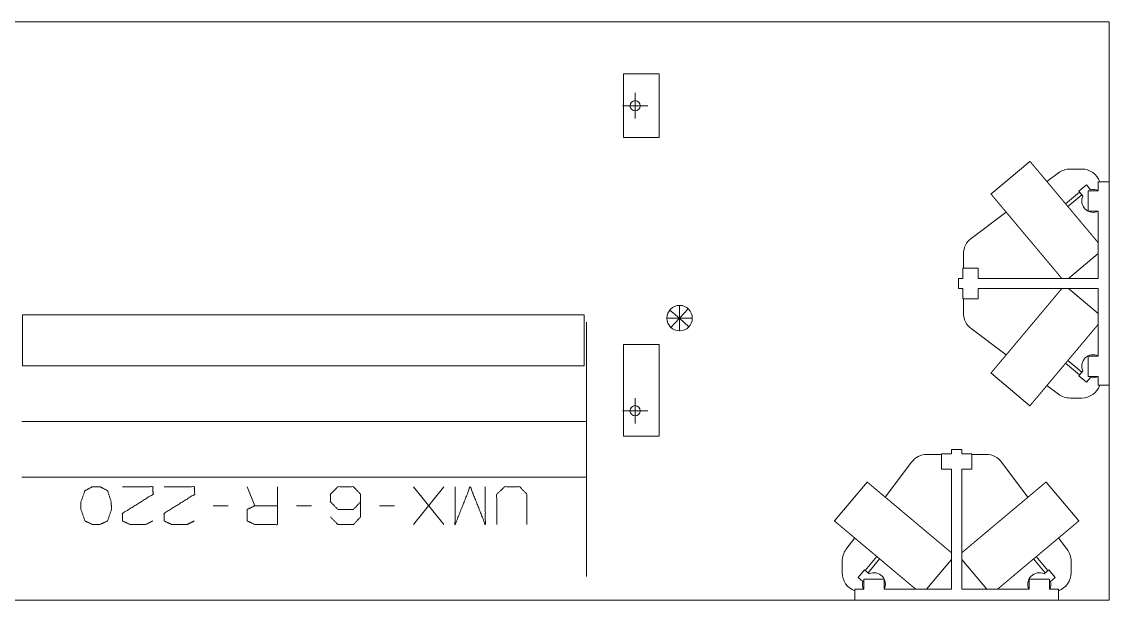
# Model space of a CAD drawing. Header units: millimetres. Extents: x 3056 to 110866, y 16649 to 58349.
# Drawn here: x 104170 to 108445, y 21473 to 23747 of the extents above; entities that cross this region are included whole.
import ezdxf

# ---------------------------------------------------------------- set-up
doc = ezdxf.new("R2010")
doc.units = ezdxf.units.MM
doc.layers.add('1', color=7, linetype='Continuous', true_color=0xffffff)

msp = doc.modelspace()

# ---------------------------------------------------------------- linework, layer by layer
at = {"layer": '1', "color": 80, "linetype": 'Continuous', "lineweight": 13}
for p, q in [((102818.5, 23747.3), (108445.5, 23747.3)), ((102818.5, 23747.3), (108445.5, 23747.3)), ((108445.5, 23747.3), (108445.5, 21473.3)), ((108445.5, 23747.3), (108445.5, 21473.3)), ((106676, 23542.3), (106536, 23542.3)), ((106536, 23542.3), (106536, 23292.3)), ((106676, 23292.3), (106676, 23542.3)), ((106581.5, 23367.3), (106581.5, 23467.3)), ((106631.5, 23417.3), (106531.5, 23417.3)), ((106536, 23292.3), (106676, 23292.3)), ((108133.9, 23198.6), (107980.6, 23070)), ((108246.5, 23153.3), (108200.7, 23118.9)), ((108291.5, 23168.3), (108337.5, 23168.3)), ((108325.5, 23080.7), (108355.6, 23105.9)), ((108371.3, 23087.2), (108355.6, 23105.9)), ((108402.5, 23118.3), (108402.5, 23083.3)), ((108445.5, 23118.3), (108402.5, 23118.3)), ((108328.4, 23077.2), (108274, 23031.6)), ((108283, 23020.8), (108337.4, 23066.5)), ((108341.2, 23061.9), (108325.5, 23080.7)), ((108402.5, 23083.3), (108362.5, 23083.3)), ((108362.5, 23003.3), (108362.5, 23083.3)), ((108402.5, 23003.3), (108362.5, 23003.3)), ((108402.5, 23003.3), (108402.5, 22738.3)), ((108040.4, 22998.8), (107902.5, 22895.3)), ((107872.5, 22778.3), (107872.5, 22835.3)), ((108285.4, 22738.3), (108402.5, 22836.5)), ((107930.5, 22778.3), (107870.5, 22778.3)), ((107870.5, 22738.3), (107870.5, 22778.3)), ((107930.5, 22738.3), (107930.5, 22778.3)), ((107870.5, 22738.3), (107852.5, 22738.3)), ((107852.5, 22698.3), (107852.5, 22738.3)), ((108402.5, 22738.3), (107930.5, 22738.3)), ((107870.5, 22698.3), (107852.5, 22698.3)), ((107867.8, 22698), (107867.8, 22698.3)), ((107867.8, 22698), (107870.5, 22698.1)), ((107870.5, 22698.3), (107870.5, 22658.3)), ((107930.5, 22658.3), (107870.5, 22658.3)), ((107872.5, 22601.3), (107872.5, 22658.3)), ((108402.5, 22698.3), (107930.5, 22698.3)), ((107930.5, 22698.3), (107930.5, 22658.3)), ((108402.5, 22600.1), (108285.4, 22698.3)), ((108402.5, 22698.3), (108402.5, 22433.3)), ((106756.5, 22582.3), (106756.5, 22632.3)), ((106756.5, 22582.3), (106790.8, 22618.7)), ((104173.5, 22395.3), (104173.5, 22595.3)), ((104173.5, 22595.3), (106381.5, 22595.3)), ((106381.5, 22595.3), (106381.5, 22395.3)), ((106756.5, 22582.3), (106706.5, 22582.3)), ((106756.5, 22582.3), (106717.6, 22613.8)), ((106756.5, 22582.3), (106722.1, 22545.9)), ((106756.5, 22582.3), (106756.5, 22532.3)), ((106756.5, 22582.3), (106806.5, 22582.3)), ((106756.5, 22582.3), (106792.8, 22548)), ((107902.5, 22541.3), (108040.4, 22437.8)), ((106676, 22478.3), (106536, 22478.3)), ((106536, 22478.3), (106536, 22118.3)), ((106676, 22118.3), (106676, 22478.3)), ((108274, 22405), (108328.4, 22359.4)), ((108337.4, 22370.1), (108283, 22415.8)), ((108362.5, 22353.3), (108362.5, 22433.3)), ((108402.5, 22433.3), (108362.5, 22433.3)), ((106381.5, 22395.3), (104173.5, 22395.3)), ((107980.6, 22366.6), (108133.9, 22238)), ((108341.2, 22374.7), (108325.5, 22355.9)), ((108200.7, 22317.7), (108246.5, 22283.3)), ((108325.5, 22355.9), (108355.6, 22330.7)), ((108371.3, 22349.4), (108355.6, 22330.7)), ((108402.5, 22353.3), (108362.5, 22353.3)), ((108402.5, 22353.3), (108402.5, 22318.3)), ((108445.5, 22318.3), (108402.5, 22318.3)), ((106581.5, 22168.3), (106581.5, 22268.3)), ((108337.5, 22268.3), (108291.5, 22268.3)), ((106631.5, 22218.3), (106531.5, 22218.3)), ((106390.5, 22176.2), (104170.5, 22176.2)), ((106536, 22118.3), (106676, 22118.3)), ((107825.5, 22048.3), (107825.5, 22066.3)), ((107825.5, 22066.3), (107865.5, 22066.3)), ((107865.5, 22048.3), (107865.5, 22066.3)), ((107668.5, 22016.3), (107565, 21878.3)), ((107728.5, 22046.3), (107785.5, 22046.3)), ((107825.5, 22048.3), (107785.5, 22048.3)), ((107785.5, 21988.3), (107785.5, 22048.3)), ((107825.2, 22050.9), (107825.3, 22048.3)), ((107825.2, 22050.9), (107825.5, 22050.9)), ((107865.5, 22048.3), (107905.5, 22048.3)), ((107905.5, 21988.3), (107905.5, 22048.3)), ((107905.5, 22046.3), (107962.5, 22046.3)), ((108125.9, 21878.3), (108022.5, 22016.3)), ((107825.5, 21988.3), (107785.5, 21988.3)), ((107825.5, 21516.3), (107825.5, 21988.3)), ((107865.5, 21516.3), (107865.5, 21988.3)), ((107865.5, 21988.3), (107905.5, 21988.3)), ((104170.5, 21957.1), (106390.5, 21957.1)), ((107493.8, 21938.1), (107365.2, 21784.9)), ((108325.7, 21784.9), (108197.2, 21938.1)), ((105056.9, 21919.6), (105086.6, 21844.6)), ((105829.4, 21919.6), (105710.6, 21771.2)), ((105710.6, 21919.6), (105829.4, 21771.2)), ((104923.1, 21844.6), (104982.5, 21844.6)), ((105250, 21844.6), (105309.4, 21844.6)), ((105576.9, 21844.6), (105636.2, 21844.6)), ((107444.8, 21718.1), (107410.5, 21672.3)), ((108280.5, 21672.3), (108246.1, 21718.1)), ((107532.2, 21644.8), (107486.6, 21590.4)), ((107497.3, 21581.4), (107542.9, 21635.8)), ((107727.2, 21516.3), (107825.5, 21633.4)), ((107865.5, 21633.4), (107963.7, 21516.3)), ((108148, 21635.8), (108193.7, 21581.4)), ((108204.4, 21590.4), (108158.7, 21644.8)), ((107395.5, 21581.3), (107395.5, 21627.3)), ((107483.1, 21593.3), (107457.9, 21563.2)), ((107501.9, 21577.5), (107483.1, 21593.3)), ((108189.1, 21577.5), (108207.8, 21593.3)), ((108207.8, 21593.3), (108233.1, 21563.2)), ((108295.5, 21627.3), (108295.5, 21581.3)), ((107476.6, 21547.4), (107457.9, 21563.2)), ((107480.5, 21516.3), (107480.5, 21556.3)), ((107480.5, 21556.3), (107560.5, 21556.3)), ((107560.5, 21516.3), (107560.5, 21556.3)), ((108130.5, 21516.3), (108130.5, 21556.3)), ((108130.5, 21556.3), (108210.5, 21556.3)), ((108210.5, 21516.3), (108210.5, 21556.3)), ((108214.3, 21547.4), (108233.1, 21563.2)), ((107445.5, 21473.3), (107445.5, 21516.3)), ((107480.5, 21516.3), (107445.5, 21516.3)), ((107825.5, 21516.3), (107560.5, 21516.3)), ((108130.5, 21516.3), (107865.5, 21516.3)), ((108245.5, 21516.3), (108210.5, 21516.3)), ((108245.5, 21473.3), (108245.5, 21516.3)), ((108445.5, 21473.3), (102818.5, 21473.3)), ((108445.5, 21473.3), (102818.5, 21473.3))]:
    msp.add_line(p, q, dxfattribs=at)
for centre, radius in [((106581.5, 23417.3), 20), ((106756.5, 22582.3), 50), ((106581.5, 22218.3), 20)]:
    msp.add_circle(centre, radius, dxfattribs=at)
for centre, radius, start, end in [((108291.5, 23093.3), 75, 90, 126.8699), ((108337.5, 23093.3), 75, 19.4723, 90), ((108382.5, 23043.3), 45.2, 63.7683, 104.2622), ((108382.5, 23043.3), 45.2, 155.7378, 296.2321), ((107947.5, 22835.3), 75, 126.8699, 180), ((107947.5, 22601.3), 75, 180, 233.1301), ((108382.5, 22393.3), 45.2, 63.7679, 204.2622), ((108337.5, 22343.3), 75, 270, 340.5277), ((108382.5, 22393.3), 45.2, 255.7378, 296.2317), ((108291.5, 22343.3), 75, 233.1301, 270), ((107728.5, 21971.3), 75, 90, 143.1301), ((107962.5, 21971.3), 75, 36.8699, 90), ((107470.5, 21627.3), 75, 143.1301, 180), ((108220.5, 21627.3), 75, 0, 36.8699), ((107470.5, 21581.3), 75, 180, 250.5277), ((107520.5, 21536.3), 45.2, 165.7378, 206.2317), ((107520.5, 21536.3), 45.2, 333.7679, 114.2622), ((108170.5, 21536.3), 45.2, 65.7378, 206.2321), ((108170.5, 21536.3), 45.2, 333.7683, 14.2622), ((108220.5, 21581.3), 75, 289.4723, 0)]:
    msp.add_arc(centre, radius, start, end, dxfattribs=at)
for points, knots in [([(108278.5, 23026.2), (108274.1, 23031.4), (108271.9, 23034), (108269.7, 23036.6), (108267.6, 23039.2), (108265.4, 23041.8), (108263.2, 23044.4), (108258.9, 23049.6), (108256.7, 23052.1), (108254.6, 23054.7), (108252.4, 23057.3), (108250.3, 23059.8), (108248.1, 23062.4), (108243.9, 23067.4), (108241.8, 23070), (108239.6, 23072.5), (108235.5, 23077.5), (108231.3, 23082.4), (108229.2, 23084.9), (108227.2, 23087.3), (108225.2, 23089.7), (108223.1, 23092.2), (108221.1, 23094.6), (108219.1, 23096.9), (108215.2, 23101.7), (108211.3, 23106.3), (108209.3, 23108.6), (108205.5, 23113.1), (108203.7, 23115.4), (108200, 23119.8), (108196.3, 23124.1), (108192.8, 23128.4), (108191, 23130.4), (108189.3, 23132.5), (108187.6, 23134.5), (108185.9, 23136.5), (108184.2, 23138.5), (108182.6, 23140.5), (108179.4, 23144.3), (108177.8, 23146.2), (108176.2, 23148.1), (108174.7, 23149.9), (108173.2, 23151.7), (108171.7, 23153.5), (108170.2, 23155.2), (108168.8, 23156.9), (108167.4, 23158.6), (108166, 23160.2), (108164.6, 23161.9), (108162, 23165), (108160.7, 23166.5), (108158.2, 23169.5), (108157, 23170.9), (108154.7, 23173.7), (108153.6, 23175), (108152.5, 23176.3), (108151.5, 23177.6), (108150.4, 23178.8), (108148.5, 23181.2), (108147.5, 23182.3), (108146.6, 23183.4), (108145.7, 23184.4), (108144.1, 23186.4), (108143.3, 23187.4), (108142.5, 23188.2), (108141.8, 23189.1), (108141.1, 23189.9), (108140.4, 23190.8), (108139.8, 23191.5), (108139.2, 23192.2), (108138.6, 23192.9), (108138.1, 23193.6), (108137.6, 23194.1), (108137.1, 23194.7), (108136.2, 23195.7), (108135.9, 23196.2), (108135.5, 23196.6), (108134.9, 23197.3), (108134.7, 23197.6), (108134.4, 23197.9), (108134.3, 23198.1), (108134.1, 23198.2), (108134, 23198.4), (108133.9, 23198.5), (108133.9, 23198.6)], [0, 0, 0.030185, 0.045299, 0.060383, 0.075448, 0.090483, 0.105522, 0.13549, 0.150463, 0.165347, 0.180253, 0.195054, 0.209884, 0.239308, 0.253931, 0.268523, 0.297495, 0.326193, 0.340421, 0.354619, 0.368628, 0.382676, 0.396555, 0.410404, 0.437764, 0.464709, 0.478004, 0.50429, 0.517329, 0.542937, 0.568075, 0.592674, 0.604687, 0.616738, 0.628467, 0.640226, 0.651672, 0.663139, 0.685419, 0.696284, 0.707119, 0.717613, 0.728138, 0.738322, 0.748527, 0.758362, 0.768218, 0.777686, 0.787192, 0.805471, 0.814213, 0.831389, 0.839785, 0.855772, 0.863424, 0.871036, 0.878233, 0.885469, 0.899092, 0.905509, 0.911896, 0.917889, 0.929449, 0.935017, 0.940182, 0.945316, 0.950016, 0.954747, 0.959005, 0.963272, 0.967127, 0.970942, 0.974354, 0.977736, 0.983614, 0.986141, 0.988637, 0.992726, 0.994298, 0.9959, 0.997051, 0.99818, 0.99888, 0.999783, 1, 1]), ([(108125.3, 22897.6), (108123.1, 22900.2), (108118.7, 22905.5), (108116.5, 22908.1), (108112.2, 22913.2), (108107.8, 22918.4), (108105.7, 22921), (108103.5, 22923.6), (108101.4, 22926.1), (108099.2, 22928.7), (108097.1, 22931.3), (108094.9, 22933.8), (108092.8, 22936.4), (108090.7, 22938.9), (108088.5, 22941.4), (108086.4, 22943.9), (108082.2, 22948.9), (108078.1, 22953.9), (108074, 22958.8), (108069.9, 22963.6), (108067.9, 22966), (108065.9, 22968.4), (108062, 22973.1), (108058.1, 22977.7), (108054.2, 22982.3), (108052.3, 22984.6), (108048.6, 22989), (108046.7, 22991.2), (108044.9, 22993.4), (108043.1, 22995.6), (108039.6, 22999.8), (108037.8, 23001.9), (108036.1, 23003.9), (108034.4, 23006), (108032.7, 23008), (108031, 23010), (108029.4, 23011.9), (108027.7, 23013.9), (108024.6, 23017.7), (108023, 23019.5), (108020, 23023.1), (108017, 23026.7), (108015.6, 23028.4), (108014.2, 23030.1), (108012.8, 23031.7), (108011.4, 23033.3), (108008.8, 23036.5), (108006.2, 23039.5), (108005, 23040.9), (108003.8, 23042.4), (108002.7, 23043.8), (108001.5, 23045.1), (107999.3, 23047.8), (107998.3, 23049), (107997.2, 23050.3), (107996.2, 23051.4), (107995.2, 23052.6), (107994.3, 23053.7), (107993.4, 23054.8), (107991.6, 23056.9), (107990.8, 23057.8), (107990, 23058.8), (107988.6, 23060.6), (107987.9, 23061.4), (107987.2, 23062.2), (107986.6, 23062.9), (107986, 23063.7), (107985.4, 23064.3), (107984.8, 23065), (107983.9, 23066.2), (107983.4, 23066.7), (107983, 23067.2), (107982.7, 23067.6), (107982, 23068.4), (107981.7, 23068.7), (107981.5, 23069), (107981.2, 23069.3), (107981.1, 23069.5), (107980.9, 23069.7), (107980.8, 23069.8), (107980.7, 23069.9), (107980.6, 23070)], [0, 0, 0.015122, 0.045289, 0.060372, 0.090502, 0.120527, 0.135507, 0.150458, 0.165363, 0.180239, 0.195069, 0.209869, 0.224585, 0.239331, 0.253923, 0.268537, 0.297507, 0.326204, 0.3546, 0.382685, 0.396543, 0.410422, 0.437781, 0.464726, 0.491236, 0.504305, 0.530138, 0.542951, 0.555489, 0.568058, 0.592648, 0.604699, 0.61671, 0.628478, 0.640207, 0.651674, 0.66311, 0.674285, 0.696254, 0.707098, 0.728146, 0.748505, 0.758361, 0.768186, 0.777693, 0.78716, 0.805438, 0.822981, 0.831355, 0.839751, 0.847748, 0.855776, 0.871001, 0.878237, 0.885434, 0.892275, 0.899087, 0.905473, 0.911899, 0.923884, 0.929452, 0.93501, 0.945278, 0.950009, 0.95471, 0.958977, 0.963265, 0.967089, 0.970943, 0.977706, 0.980676, 0.983615, 0.986102, 0.990652, 0.992696, 0.994298, 0.995891, 0.997021, 0.998171, 0.998849, 0.999548, 1, 1]), ([(108402.5, 22878.4), (108400.2, 22881.2), (108398.9, 22882.6), (108397.7, 22884.1), (108395.2, 22887.1), (108393.9, 22888.7), (108392.6, 22890.2), (108389.8, 22893.5), (108388.4, 22895.2), (108387, 22896.9), (108384, 22900.4), (108382.5, 22902.2), (108379.4, 22905.9), (108377.8, 22907.8), (108376.2, 22909.7), (108374.6, 22911.6), (108371.3, 22915.6), (108369.6, 22917.6), (108366.2, 22921.7), (108364.4, 22923.8), (108362.6, 22925.9), (108360.8, 22928), (108357.2, 22932.4), (108355.4, 22934.6), (108353.5, 22936.8), (108351.6, 22939.1), (108349.7, 22941.3), (108347.8, 22943.6), (108343.9, 22948.2), (108342, 22950.5), (108340, 22952.9), (108338, 22955.3), (108334, 22960.1), (108329.9, 22964.9), (108327.8, 22967.4), (108325.8, 22969.8), (108321.6, 22974.8), (108319.5, 22977.3), (108317.4, 22979.8), (108313.2, 22984.8), (108311.1, 22987.4), (108308.9, 22989.9), (108304.6, 22995), (108302.5, 22997.6), (108300.3, 23000.2), (108298.1, 23002.8), (108293.8, 23008), (108291.6, 23010.6), (108289.4, 23013.2), (108287.2, 23015.8), (108285.1, 23018.4), (108280.7, 23023.6), (108278.5, 23026.2)], [0, 0, 0.018626, 0.028419, 0.038176, 0.058629, 0.069254, 0.079903, 0.10207, 0.113531, 0.125027, 0.148785, 0.16106, 0.185984, 0.198632, 0.211667, 0.224666, 0.251438, 0.265139, 0.292933, 0.306954, 0.321352, 0.335703, 0.365056, 0.380012, 0.395003, 0.410222, 0.425476, 0.440959, 0.472247, 0.487982, 0.503996, 0.519973, 0.552403, 0.585216, 0.601833, 0.618425, 0.652011, 0.668933, 0.685902, 0.720056, 0.737277, 0.754474, 0.789124, 0.806541, 0.823995, 0.8415, 0.876578, 0.894116, 0.911755, 0.929359, 0.947009, 0.98234, 1, 1]), ([(108259, 22738.3), (108258.1, 22739.3), (108257.3, 22740.4), (108256.3, 22741.5), (108255.4, 22742.6), (108253.4, 22744.9), (108252.4, 22746.1), (108251.4, 22747.4), (108249.2, 22750), (108248, 22751.4), (108246.8, 22752.8), (108245.6, 22754.2), (108244.4, 22755.7), (108243.1, 22757.2), (108241.9, 22758.7), (108239.2, 22761.8), (108237.9, 22763.5), (108236.5, 22765.1), (108235.1, 22766.8), (108233.6, 22768.5), (108232.2, 22770.3), (108229.2, 22773.8), (108227.7, 22775.6), (108226.1, 22777.5), (108222.9, 22781.3), (108221.3, 22783.2), (108219.6, 22785.2), (108216.3, 22789.2), (108214.6, 22791.2), (108212.8, 22793.3), (108209.3, 22797.5), (108207.5, 22799.6), (108205.7, 22801.8), (108203.9, 22803.9), (108200.2, 22808.4), (108198.3, 22810.6), (108196.4, 22812.9), (108194.5, 22815.2), (108192.6, 22817.4), (108190.6, 22819.8), (108188.7, 22822.1), (108184.7, 22826.8), (108180.7, 22831.6), (108176.6, 22836.4), (108172.5, 22841.3), (108170.4, 22843.8), (108166.3, 22848.8), (108164.2, 22851.3), (108159.9, 22856.3), (108157.8, 22858.9), (108155.7, 22861.4), (108153.5, 22864), (108151.4, 22866.5), (108147.1, 22871.7), (108142.7, 22876.8), (108140.6, 22879.4), (108138.4, 22882), (108134, 22887.2), (108131.8, 22889.8), (108129.6, 22892.4), (108127.5, 22895), (108125.3, 22897.6)], [0, 0, 0.006472, 0.012921, 0.019852, 0.026761, 0.041476, 0.049293, 0.057078, 0.073536, 0.08221, 0.090851, 0.099909, 0.10899, 0.118477, 0.127923, 0.147694, 0.157967, 0.168217, 0.178877, 0.189505, 0.200553, 0.222952, 0.234303, 0.246055, 0.269839, 0.281916, 0.294296, 0.319428, 0.332124, 0.345159, 0.37147, 0.384811, 0.398384, 0.411979, 0.439697, 0.453842, 0.467946, 0.482326, 0.496673, 0.511288, 0.52587, 0.555483, 0.585537, 0.615935, 0.646679, 0.662242, 0.693454, 0.709128, 0.74078, 0.75674, 0.772667, 0.788728, 0.804746, 0.837021, 0.869449, 0.885702, 0.901987, 0.934607, 0.950932, 0.967289, 0.983666, 1, 1]), ([(107980.6, 22366.6), (107980.7, 22366.6), (107980.7, 22366.7), (107980.8, 22366.8), (107980.9, 22366.9), (107981.1, 22367.1), (107981.2, 22367.3), (107981.7, 22367.8), (107982, 22368.2), (107982.7, 22369), (107983, 22369.4), (107983.4, 22369.9), (107984.4, 22371), (107984.9, 22371.6), (107985.4, 22372.3), (107986, 22372.9), (107986.6, 22373.7), (107987.2, 22374.4), (107987.9, 22375.2), (107988.6, 22376), (107990.1, 22377.8), (107990.9, 22378.8), (107991.7, 22379.7), (107992.5, 22380.8), (107993.4, 22381.8), (107994.3, 22382.9), (107995.3, 22384), (107996.2, 22385.2), (107997.2, 22386.4), (107999.3, 22388.8), (108001.5, 22391.5), (108002.7, 22392.9), (108003.8, 22394.2), (108005.1, 22395.7), (108007.5, 22398.6), (108010.1, 22401.7), (108012.8, 22404.9), (108014.2, 22406.6), (108017.1, 22410), (108020, 22413.5), (108023, 22417.1), (108024.6, 22419), (108026.2, 22420.9), (108027.8, 22422.8), (108031.1, 22426.7), (108032.7, 22428.7), (108036.1, 22432.7), (108037.9, 22434.8), (108039.6, 22436.9), (108043.2, 22441.1), (108046.8, 22445.4), (108050.5, 22449.9), (108052.4, 22452.1), (108054.3, 22454.4), (108056.2, 22456.7), (108058.1, 22458.9), (108062, 22463.6), (108066, 22468.3), (108070, 22473.1), (108074.1, 22477.9), (108078.2, 22482.8), (108080.3, 22485.3), (108082.3, 22487.8), (108086.5, 22492.8), (108090.8, 22497.8), (108095, 22502.9), (108097.2, 22505.5), (108099.3, 22508), (108103.6, 22513.2), (108105.8, 22515.7), (108108, 22518.3), (108110.1, 22520.9), (108112.3, 22523.5), (108114.5, 22526.1), (108116.7, 22528.7), (108118.8, 22531.3), (108121, 22533.9), (108123.2, 22536.5), (108125.4, 22539.1), (108127.6, 22541.7), (108132, 22546.9), (108134.1, 22549.5), (108136.3, 22552.1), (108138.5, 22554.7), (108140.7, 22557.3), (108142.8, 22559.9), (108145, 22562.5), (108147.2, 22565), (108151.5, 22570.2), (108153.6, 22572.7), (108155.8, 22575.3), (108160, 22580.4), (108162.1, 22582.9), (108164.3, 22585.4), (108168.4, 22590.4), (108170.5, 22592.9), (108172.6, 22595.3), (108174.7, 22597.8), (108178.7, 22602.7), (108180.8, 22605.1), (108182.8, 22607.5), (108184.8, 22609.9), (108186.8, 22612.2), (108188.7, 22614.6), (108190.7, 22616.9), (108192.6, 22619.2), (108196.5, 22623.8), (108198.4, 22626), (108200.2, 22628.3), (108204, 22632.7), (108205.8, 22634.9), (108207.6, 22637), (108211.1, 22641.3), (108214.6, 22645.4), (108216.3, 22647.4), (108218, 22649.5), (108219.7, 22651.4), (108222.9, 22655.3), (108224.5, 22657.3), (108227.7, 22661), (108229.2, 22662.8), (108230.7, 22664.6), (108233.7, 22668.1), (108235.1, 22669.8), (108237.9, 22673.1), (108240.6, 22676.3), (108241.9, 22677.9), (108244.4, 22680.9), (108245.6, 22682.4), (108246.8, 22683.8), (108249.2, 22686.6), (108251.4, 22689.2), (108252.4, 22690.4), (108253.4, 22691.7), (108255.4, 22694), (108257.2, 22696.2), (108258.1, 22697.3), (108259, 22698.3)], [0, 0, 0.000117, 0.000251, 0.000604, 0.000951, 0.001553, 0.002135, 0.0038, 0.004863, 0.007227, 0.00852, 0.010067, 0.013351, 0.015124, 0.017116, 0.019119, 0.021332, 0.023564, 0.026007, 0.02847, 0.033805, 0.036703, 0.039612, 0.042726, 0.045844, 0.049168, 0.052502, 0.056046, 0.059586, 0.067106, 0.075026, 0.079198, 0.083354, 0.087721, 0.096651, 0.105967, 0.115656, 0.12058, 0.130832, 0.141416, 0.152362, 0.157997, 0.163647, 0.169438, 0.181208, 0.187155, 0.199385, 0.205636, 0.211898, 0.224685, 0.237752, 0.251068, 0.257847, 0.264638, 0.271531, 0.278439, 0.292449, 0.306671, 0.321104, 0.335707, 0.350472, 0.357928, 0.365404, 0.380468, 0.395664, 0.410962, 0.418673, 0.426368, 0.441869, 0.449637, 0.457422, 0.46523, 0.473049, 0.480877, 0.488694, 0.496547, 0.50439, 0.512248, 0.520095, 0.527953, 0.543637, 0.551491, 0.559324, 0.567136, 0.574955, 0.582758, 0.590543, 0.598312, 0.613812, 0.621502, 0.629208, 0.644507, 0.652105, 0.659683, 0.674742, 0.682197, 0.689669, 0.697051, 0.711728, 0.719023, 0.726219, 0.733435, 0.740528, 0.747637, 0.754653, 0.761654, 0.775429, 0.7822, 0.788991, 0.802297, 0.808812, 0.815343, 0.828121, 0.840604, 0.846714, 0.852809, 0.858767, 0.870496, 0.876298, 0.887553, 0.893002, 0.89847, 0.909045, 0.914161, 0.924186, 0.933861, 0.938594, 0.947701, 0.952048, 0.95641, 0.964708, 0.972614, 0.976349, 0.9801, 0.987169, 0.993797, 0.996907, 1, 1]), ([(106390.5, 22066.6), (106390.5, 22076.8), (106390.5, 22087), (106390.5, 22097.2), (106390.5, 22107.4), (106390.5, 22117.6), (106390.5, 22127.7), (106390.5, 22137.8), (106390.5, 22147.9), (106390.5, 22157.9), (106390.5, 22167.9), (106390.5, 22177.9), (106390.5, 22187.8), (106390.5, 22197.7), (106390.5, 22202.6), (106390.5, 22212.4), (106390.5, 22222.1), (106390.5, 22231.8), (106390.5, 22241.4), (106390.5, 22250.9), (106390.5, 22260.3), (106390.5, 22269.7), (106390.5, 22279), (106390.5, 22288.2), (106390.5, 22292.7), (106390.5, 22301.8), (106390.5, 22310.7), (106390.5, 22319.6), (106390.5, 22328.3), (106390.5, 22337), (106390.5, 22345.5), (106390.5, 22353.9), (106390.5, 22362.2), (106390.5, 22370.4), (106390.5, 22378.4), (106390.5, 22386.3), (106390.5, 22394.1), (106390.5, 22401.7), (106390.5, 22409.2), (106390.5, 22416.6), (106390.5, 22423.8), (106390.5, 22427.3), (106390.5, 22434.3), (106390.5, 22437.8), (106390.5, 22444.5), (106390.5, 22451.1), (106390.5, 22457.6), (106390.5, 22463.8), (106390.5, 22470), (106390.5, 22472.9), (106390.5, 22478.8), (106390.5, 22484.5), (106390.5, 22490), (106390.5, 22495.3), (106390.5, 22500.5), (106390.5, 22505.5), (106390.5, 22510.3), (106390.5, 22514.9), (106390.5, 22517.1), (106390.5, 22521.5), (106390.5, 22525.6), (106390.5, 22529.6), (106390.5, 22533.3), (106390.5, 22536.9), (106390.5, 22540.2), (106390.5, 22543.4), (106390.5, 22546.4), (106390.5, 22549.2), (106390.5, 22551.7), (106390.5, 22554.1), (106390.5, 22556.3), (106390.5, 22558.2), (106390.5, 22560), (106390.5, 22561.6), (106390.5, 22562.9), (106390.5, 22564), (106390.5, 22565), (106390.5, 22565.7), (106390.5, 22566.2), (106390.5, 22566.5), (106390.5, 22566.6)], [0, 0, 0.020399, 0.040788, 0.061161, 0.08151, 0.101825, 0.122094, 0.142316, 0.162477, 0.18257, 0.202588, 0.222522, 0.242363, 0.262101, 0.271917, 0.29149, 0.310943, 0.330262, 0.349445, 0.368484, 0.38737, 0.406092, 0.42465, 0.443027, 0.452171, 0.470269, 0.488176, 0.505876, 0.523365, 0.540637, 0.557687, 0.574504, 0.591083, 0.607413, 0.623489, 0.639305, 0.654857, 0.67014, 0.685142, 0.699858, 0.714283, 0.721347, 0.735322, 0.742233, 0.755748, 0.768951, 0.781831, 0.794388, 0.806611, 0.812554, 0.824275, 0.835652, 0.84668, 0.857353, 0.867672, 0.877631, 0.887224, 0.896448, 0.900967, 0.909629, 0.917916, 0.925816, 0.933336, 0.940464, 0.9472, 0.953545, 0.959492, 0.965038, 0.970182, 0.974923, 0.979262, 0.983188, 0.986707, 0.989819, 0.992518, 0.994798, 0.996672, 0.998127, 0.999164, 0.999788, 1, 1]), ([(108133.9, 22238), (108133.9, 22238.1), (108133.9, 22238.1), (108134, 22238.2), (108134.1, 22238.3), (108134.3, 22238.5), (108134.4, 22238.7), (108134.7, 22239), (108134.9, 22239.3), (108135.2, 22239.6), (108135.5, 22240), (108136.2, 22240.9), (108136.7, 22241.4), (108137.1, 22241.9), (108137.6, 22242.5), (108138.1, 22243.1), (108138.6, 22243.7), (108139.2, 22244.4), (108139.8, 22245.1), (108140.4, 22245.9), (108141.1, 22246.7), (108141.8, 22247.5), (108142.5, 22248.4), (108143.3, 22249.3), (108144.1, 22250.2), (108144.9, 22251.2), (108146.6, 22253.2), (108147.6, 22254.4), (108148.5, 22255.5), (108150.5, 22257.8), (108152.5, 22260.3), (108153.6, 22261.6), (108154.8, 22262.9), (108155.9, 22264.3), (108157.1, 22265.7), (108159.5, 22268.6), (108162.1, 22271.6), (108164.7, 22274.8), (108166.1, 22276.4), (108168.9, 22279.8), (108170.3, 22281.5), (108171.8, 22283.2), (108173.3, 22285), (108176.3, 22288.6), (108177.9, 22290.5), (108179.5, 22292.4), (108181.1, 22294.3), (108184.3, 22298.2), (108186, 22300.2), (108187.7, 22302.2), (108189.4, 22304.2), (108192.9, 22308.4), (108196.4, 22312.6), (108200.1, 22317), (108202, 22319.2), (108205.7, 22323.6), (108209.5, 22328.2), (108211.4, 22330.5), (108213.4, 22332.8), (108217.3, 22337.5), (108219.3, 22339.9), (108221.3, 22342.2), (108223.3, 22344.6), (108225.3, 22347.1), (108227.4, 22349.5), (108231.5, 22354.4), (108233.6, 22356.9), (108237.7, 22361.8), (108239.8, 22364.3), (108244.1, 22369.4), (108248.3, 22374.5), (108252.6, 22379.6), (108254.8, 22382.2), (108256.9, 22384.7), (108261.3, 22389.9), (108263.5, 22392.5), (108265.6, 22395.1), (108270, 22400.3), (108272.2, 22402.9), (108274.4, 22405.5), (108276.6, 22408.1), (108278.7, 22410.7), (108280.9, 22413.3), (108283.1, 22415.9), (108285.3, 22418.5), (108287.5, 22421.1), (108291.8, 22426.3), (108294, 22428.9), (108296.2, 22431.5), (108298.4, 22434.1), (108300.5, 22436.7), (108304.8, 22441.8), (108307, 22444.3), (108309.1, 22446.9), (108313.4, 22452), (108317.6, 22457), (108321.8, 22462), (108325.9, 22467), (108328, 22469.4), (108330.1, 22471.9), (108332.1, 22474.3), (108334.1, 22476.7), (108336.1, 22479.1), (108338.1, 22481.5), (108342.1, 22486.2), (108344, 22488.5), (108346, 22490.8), (108349.8, 22495.4), (108353.6, 22499.9), (108357.3, 22504.3), (108359.1, 22506.5), (108360.9, 22508.6), (108364.5, 22512.9), (108366.2, 22515), (108368, 22517), (108369.7, 22519), (108371.4, 22521.1), (108374.7, 22525), (108376.3, 22526.9), (108377.9, 22528.9), (108381, 22532.6), (108382.5, 22534.4), (108384.1, 22536.2), (108385.5, 22538), (108387, 22539.7), (108388.4, 22541.4), (108391.2, 22544.7), (108392.6, 22546.4), (108393.9, 22547.9), (108395.2, 22549.5), (108396.5, 22551), (108397.7, 22552.5), (108400.2, 22555.4), (108402.5, 22558.2)], [0, 0, 0.000122, 0.000238, 0.000603, 0.000984, 0.001588, 0.002207, 0.003075, 0.003937, 0.005038, 0.006144, 0.008832, 0.010414, 0.012018, 0.013839, 0.015681, 0.01774, 0.01982, 0.022117, 0.024431, 0.026962, 0.029514, 0.032283, 0.035064, 0.038067, 0.041065, 0.047527, 0.050992, 0.054452, 0.061797, 0.069589, 0.073697, 0.077817, 0.082128, 0.086451, 0.095511, 0.104972, 0.114823, 0.119946, 0.130381, 0.135693, 0.141181, 0.146686, 0.158034, 0.163877, 0.169732, 0.175737, 0.187943, 0.194122, 0.200446, 0.206788, 0.219775, 0.233029, 0.246579, 0.253499, 0.267428, 0.281632, 0.288774, 0.296054, 0.310688, 0.31808, 0.325542, 0.333024, 0.340593, 0.348177, 0.363481, 0.371233, 0.38677, 0.394593, 0.41035, 0.426206, 0.442191, 0.450227, 0.458241, 0.474388, 0.482474, 0.49058, 0.506818, 0.514961, 0.523087, 0.531234, 0.53936, 0.547507, 0.555639, 0.563781, 0.571907, 0.58814, 0.596242, 0.604328, 0.612399, 0.620454, 0.636515, 0.644488, 0.652474, 0.668325, 0.684072, 0.699681, 0.715132, 0.722782, 0.730443, 0.738006, 0.745549, 0.753026, 0.760483, 0.775215, 0.782468, 0.789739, 0.804013, 0.818049, 0.831837, 0.838604, 0.845351, 0.858591, 0.865075, 0.871537, 0.877852, 0.884184, 0.89649, 0.902502, 0.908498, 0.920155, 0.925801, 0.931462, 0.93692, 0.942393, 0.947695, 0.958074, 0.963182, 0.968082, 0.972993, 0.977695, 0.982408, 0.991407, 1, 1]), ([(106390.5, 21566.6), (106390.5, 21566.8), (106390.5, 21566.9), (106390.5, 21567.3), (106390.5, 21567.9), (106390.5, 21568.3), (106390.5, 21569.2), (106390.5, 21570.4), (106390.5, 21571.7), (106390.5, 21572.5), (106390.5, 21574.2), (106390.5, 21576), (106390.5, 21578.1), (106390.5, 21580.4), (106390.5, 21582.8), (106390.5, 21585.5), (106390.5, 21588.4), (106390.5, 21591.5), (106390.5, 21593), (106390.5, 21596.4), (106390.5, 21600), (106390.5, 21603.7), (106390.5, 21607.7), (106390.5, 21609.8), (106390.5, 21614), (106390.5, 21618.4), (106390.5, 21623), (106390.5, 21627.8), (106390.5, 21632.8), (106390.5, 21638), (106390.5, 21643.3), (106390.5, 21648.8), (106390.5, 21654.5), (106390.5, 21660.4), (106390.5, 21666.4), (106390.5, 21672.6), (106390.5, 21679), (106390.5, 21685.5), (106390.5, 21692.2), (106390.5, 21699), (106390.5, 21706), (106390.5, 21713.1), (106390.5, 21720.4), (106390.5, 21727.8), (106390.5, 21735.4), (106390.5, 21739.2), (106390.5, 21747), (106390.5, 21754.9), (106390.5, 21762.9), (106390.5, 21771.1), (106390.5, 21779.4), (106390.5, 21787.8), (106390.5, 21796.3), (106390.5, 21805), (106390.5, 21813.7), (106390.5, 21822.6), (106390.5, 21831.5), (106390.5, 21840.6), (106390.5, 21849.7), (106390.5, 21858.9), (106390.5, 21868.3), (106390.5, 21877.7), (106390.5, 21882.4), (106390.5, 21891.9), (106390.5, 21901.5), (106390.5, 21911.2), (106390.5, 21920.9), (106390.5, 21930.7), (106390.5, 21940.5), (106390.5, 21950.4), (106390.5, 21960.4), (106390.5, 21970.4), (106390.5, 21980.4), (106390.5, 21990.5), (106390.5, 22000.5), (106390.5, 22010.7), (106390.5, 22020.8), (106390.5, 22031), (106390.5, 22041.2), (106390.5, 22051.4), (106390.5, 22061.5), (106390.5, 22066.6)], [0, 0, 0.000206, 0.000519, 0.001352, 0.002598, 0.003326, 0.005196, 0.00748, 0.010179, 0.011732, 0.015047, 0.01877, 0.022902, 0.027443, 0.032385, 0.037732, 0.043479, 0.049625, 0.052795, 0.059534, 0.066662, 0.074179, 0.082082, 0.086225, 0.0947, 0.10355, 0.112774, 0.122365, 0.132324, 0.142642, 0.153318, 0.164349, 0.175723, 0.187442, 0.199499, 0.211889, 0.224608, 0.237649, 0.251008, 0.264676, 0.278654, 0.292929, 0.307499, 0.322358, 0.337498, 0.345139, 0.360691, 0.376511, 0.392587, 0.40892, 0.425496, 0.44231, 0.45936, 0.476632, 0.494124, 0.511824, 0.529729, 0.547829, 0.566117, 0.584585, 0.603227, 0.622034, 0.631517, 0.650554, 0.669738, 0.689061, 0.708511, 0.728085, 0.74777, 0.767558, 0.787447, 0.807423, 0.827478, 0.847605, 0.867795, 0.888041, 0.908335, 0.928666, 0.949025, 0.969409, 0.989803, 1, 1]), ([(107493.8, 21938.1), (107493.8, 21938.1), (107493.8, 21938.1), (107494, 21938), (107494.1, 21937.9), (107494.3, 21937.7), (107494.5, 21937.5), (107495, 21937.1), (107495.4, 21936.8), (107495.7, 21936.5), (107496.6, 21935.8), (107497.1, 21935.3), (107497.6, 21934.9), (107498.2, 21934.4), (107498.8, 21933.9), (107499.4, 21933.4), (107500.1, 21932.8), (107500.8, 21932.2), (107501.6, 21931.6), (107503.2, 21930.2), (107504.1, 21929.5), (107505.9, 21927.9), (107506.9, 21927.1), (107507.9, 21926.2), (107509, 21925.4), (107510.1, 21924.4), (107511.2, 21923.5), (107513.5, 21921.5), (107516, 21919.4), (107518.6, 21917.2), (107520, 21916.1), (107521.4, 21914.9), (107522.9, 21913.7), (107525.8, 21911.2), (107527.3, 21910), (107530.5, 21907.3), (107532.1, 21905.9), (107533.8, 21904.6), (107535.5, 21903.1), (107537.2, 21901.7), (107540.7, 21898.8), (107542.5, 21897.2), (107544.3, 21895.7), (107546.2, 21894.1), (107548, 21892.6), (107551.9, 21889.4), (107555.8, 21886), (107557.9, 21884.3), (107559.9, 21882.6), (107564.1, 21879.1), (107566.2, 21877.4), (107568.3, 21875.6), (107570.5, 21873.8), (107572.6, 21872), (107577, 21868.2), (107579.3, 21866.4), (107581.5, 21864.5), (107586.1, 21860.6), (107590.8, 21856.7), (107595.5, 21852.8), (107600.3, 21848.8), (107602.7, 21846.7), (107605.1, 21844.7), (107607.6, 21842.6), (107610, 21840.6), (107615, 21836.4), (107620, 21832.2), (107625, 21828), (107630.1, 21823.7), (107632.6, 21821.6), (107635.2, 21819.5), (107637.8, 21817.3), (107640.3, 21815.1), (107645.5, 21810.8), (107650.7, 21806.5), (107655.9, 21802.1), (107661.1, 21797.7), (107663.7, 21795.6), (107668.9, 21791.2), (107671.5, 21789), (107674.1, 21786.8), (107676.7, 21784.6), (107679.3, 21782.5), (107681.9, 21780.3), (107684.5, 21778.1), (107687.1, 21775.9), (107692.2, 21771.6), (107694.8, 21769.4), (107697.4, 21767.3), (107699.9, 21765.1), (107702.5, 21763), (107705, 21760.9), (107710.1, 21756.6), (107712.6, 21754.5), (107717.6, 21750.3), (107720, 21748.2), (107722.5, 21746.2), (107725, 21744.1), (107727.4, 21742.1), (107729.8, 21740), (107732.3, 21738), (107737, 21734), (107739.4, 21732), (107744.1, 21728.1), (107746.4, 21726.1), (107751, 21722.3), (107753.2, 21720.4), (107757.7, 21716.7), (107759.9, 21714.8), (107762, 21713), (107764.2, 21711.2), (107768.4, 21707.6), (107772.6, 21704.2), (107776.6, 21700.8), (107778.6, 21699.1), (107780.6, 21697.4), (107782.5, 21695.8), (107784.4, 21694.2), (107786.3, 21692.7), (107788.2, 21691.1), (107791.8, 21688.1), (107795.3, 21685.1), (107798.7, 21682.3), (107800.3, 21680.9), (107802, 21679.5), (107803.5, 21678.2), (107805.1, 21676.9), (107806.6, 21675.6), (107808.1, 21674.4), (107809.6, 21673.1), (107811, 21671.9), (107813.8, 21669.6), (107816.4, 21667.4), (107817.6, 21666.4), (107818.9, 21665.3), (107820, 21664.4), (107821.2, 21663.4), (107823.4, 21661.5), (107824.4, 21660.7), (107825.5, 21659.8)], [0, 0, 0.000106, 0.00023, 0.000583, 0.000955, 0.001538, 0.002139, 0.003796, 0.004854, 0.005914, 0.008521, 0.010054, 0.011585, 0.013344, 0.015123, 0.017107, 0.019111, 0.021322, 0.023552, 0.02846, 0.031119, 0.036698, 0.039599, 0.042721, 0.045825, 0.049168, 0.052491, 0.059578, 0.0671, 0.075019, 0.079192, 0.083346, 0.087716, 0.096644, 0.101207, 0.110712, 0.115636, 0.120579, 0.125708, 0.130819, 0.141414, 0.146895, 0.152357, 0.158, 0.163625, 0.175234, 0.187159, 0.193261, 0.199379, 0.21189, 0.218276, 0.224682, 0.2312, 0.237739, 0.251068, 0.257839, 0.26463, 0.278421, 0.292451, 0.306679, 0.3211, 0.328385, 0.335691, 0.343085, 0.350462, 0.365391, 0.380453, 0.395644, 0.410955, 0.418648, 0.426363, 0.434114, 0.441844, 0.45741, 0.473038, 0.488683, 0.504377, 0.512227, 0.527928, 0.535797, 0.543624, 0.551472, 0.559313, 0.567134, 0.574948, 0.582741, 0.598308, 0.606056, 0.613787, 0.621499, 0.629193, 0.636846, 0.652094, 0.659688, 0.674747, 0.682191, 0.689653, 0.697028, 0.704421, 0.711705, 0.719007, 0.733424, 0.740517, 0.754642, 0.761635, 0.77542, 0.782207, 0.795618, 0.802281, 0.808797, 0.815329, 0.828097, 0.8406, 0.852795, 0.858753, 0.864694, 0.870494, 0.876277, 0.881916, 0.887536, 0.898453, 0.909038, 0.919252, 0.924189, 0.929108, 0.933856, 0.938585, 0.943142, 0.94768, 0.952044, 0.956389, 0.96469, 0.972597, 0.976333, 0.98009, 0.983628, 0.987148, 0.993786, 0.996901, 1, 1]), ([(107865.5, 21659.8), (107866.5, 21660.7), (107868.6, 21662.4), (107870.9, 21664.4), (107872.1, 21665.3), (107873.3, 21666.4), (107874.6, 21667.4), (107877.2, 21669.6), (107879.9, 21671.9), (107881.4, 21673.1), (107882.8, 21674.4), (107884.3, 21675.6), (107887.4, 21678.2), (107889, 21679.5), (107890.6, 21680.9), (107892.3, 21682.3), (107895.6, 21685.1), (107899.2, 21688.1), (107902.8, 21691.1), (107904.6, 21692.7), (107906.5, 21694.2), (107908.4, 21695.8), (107910.4, 21697.4), (107912.3, 21699.1), (107914.3, 21700.8), (107918.3, 21704.2), (107922.5, 21707.6), (107926.7, 21711.2), (107928.9, 21713), (107931.1, 21714.8), (107933.3, 21716.7), (107935.5, 21718.5), (107937.7, 21720.4), (107942.3, 21724.2), (107944.5, 21726.1), (107946.9, 21728.1), (107949.2, 21730), (107953.9, 21734), (107956.3, 21736), (107958.7, 21738), (107963.5, 21742.1), (107968.4, 21746.2), (107973.4, 21750.3), (107978.4, 21754.5), (107983.4, 21758.7), (107985.9, 21760.9), (107988.5, 21763), (107991, 21765.1), (107993.6, 21767.3), (107996.1, 21769.4), (107998.7, 21771.6), (108003.9, 21775.9), (108006.5, 21778.1), (108009.1, 21780.3), (108011.7, 21782.5), (108014.3, 21784.6), (108019.5, 21789), (108024.7, 21793.4), (108029.9, 21797.7), (108035.1, 21802.1), (108037.7, 21804.3), (108040.3, 21806.5), (108042.9, 21808.6), (108045.5, 21810.8), (108050.6, 21815.1), (108053.2, 21817.3), (108055.8, 21819.5), (108058.3, 21821.6), (108060.9, 21823.7), (108065.9, 21828), (108071, 21832.2), (108076, 21836.4), (108080.9, 21840.6), (108083.4, 21842.6), (108085.8, 21844.7), (108090.7, 21848.8), (108095.5, 21852.8), (108100.2, 21856.7), (108102.5, 21858.7), (108104.8, 21860.6), (108109.4, 21864.5), (108113.9, 21868.2), (108116.1, 21870.1), (108120.5, 21873.8), (108122.7, 21875.6), (108126.9, 21879.1), (108129, 21880.9), (108131.1, 21882.6), (108133.1, 21884.3), (108135.1, 21886), (108137.1, 21887.7), (108139.1, 21889.4), (108142.9, 21892.6), (108144.8, 21894.1), (108148.5, 21897.2), (108150.3, 21898.8), (108153.8, 21901.7), (108155.5, 21903.1), (108157.2, 21904.6), (108160.5, 21907.3), (108162, 21908.6), (108163.6, 21910), (108165.1, 21911.2), (108168.1, 21913.7), (108169.5, 21914.9), (108170.9, 21916.1), (108172.3, 21917.2), (108174.9, 21919.4), (108177.4, 21921.5), (108179.8, 21923.5), (108180.9, 21924.4), (108182, 21925.4), (108183, 21926.2), (108184, 21927.1), (108186, 21928.7), (108187.7, 21930.2), (108188.6, 21930.9), (108189.4, 21931.6), (108190.8, 21932.8), (108191.5, 21933.4), (108192.2, 21933.9), (108192.8, 21934.4), (108193.3, 21934.9), (108193.8, 21935.3), (108194.4, 21935.8), (108195.2, 21936.5), (108195.6, 21936.8), (108195.9, 21937.1), (108196.5, 21937.5), (108196.7, 21937.7), (108196.9, 21937.9), (108197.1, 21938.1), (108197.1, 21938.1), (108197.2, 21938.1)], [0, 0, 0.003117, 0.009534, 0.016391, 0.01991, 0.023667, 0.027403, 0.03531, 0.043611, 0.047956, 0.05232, 0.056858, 0.066163, 0.070892, 0.07583, 0.080748, 0.090962, 0.101547, 0.112464, 0.118084, 0.123723, 0.129506, 0.135306, 0.141247, 0.147205, 0.1594, 0.171903, 0.184671, 0.191203, 0.197719, 0.204382, 0.211024, 0.217812, 0.231474, 0.238365, 0.245377, 0.252372, 0.266595, 0.273784, 0.280993, 0.295597, 0.310347, 0.325272, 0.340331, 0.355517, 0.363154, 0.370807, 0.378501, 0.386214, 0.393944, 0.401692, 0.417259, 0.425052, 0.432866, 0.440706, 0.448528, 0.464222, 0.479922, 0.495623, 0.511317, 0.519139, 0.526981, 0.534776, 0.54259, 0.558156, 0.565905, 0.573637, 0.581352, 0.589045, 0.604356, 0.619547, 0.634609, 0.649538, 0.656934, 0.664309, 0.678919, 0.69334, 0.707568, 0.714565, 0.721579, 0.73537, 0.748951, 0.755597, 0.7688, 0.775337, 0.788111, 0.794385, 0.80064, 0.806739, 0.81286, 0.818805, 0.824767, 0.836376, 0.842, 0.853124, 0.858586, 0.869181, 0.874311, 0.879422, 0.889307, 0.89406, 0.898793, 0.903356, 0.912284, 0.916654, 0.920809, 0.924982, 0.932901, 0.940422, 0.947509, 0.950851, 0.954175, 0.957298, 0.960401, 0.966202, 0.971559, 0.973994, 0.976449, 0.980908, 0.982894, 0.984896, 0.986656, 0.988415, 0.989946, 0.991479, 0.994086, 0.995146, 0.996223, 0.99788, 0.998462, 0.999064, 0.99977, 0.999894, 1, 1]), ([(104448.4, 21919.6), (104418.8, 21904), (104403.1, 21860.2), (104403.1, 21830.5), (104418.8, 21785.2), (104448.4, 21771.2), (104478.1, 21771.2), (104507.8, 21785.2), (104523.4, 21830.5), (104521.9, 21860.2), (104507.8, 21904), (104478.1, 21919.6), (104448.4, 21919.6)], [0, 0, 0.07627, 0.18189, 0.249384, 0.358358, 0.433039, 0.50053, 0.57521, 0.684177, 0.751763, 0.856239, 0.932509, 1, 1]), ([(104685.3, 21785.2), (104657.2, 21771.2), (104596.3, 21771.2), (104566.6, 21785.2), (104566.6, 21814.9), (104686.9, 21889.9), (104685.3, 21919.6), (104566.6, 21919.6)], [0, 0, 0.070644, 0.20753, 0.281316, 0.348003, 0.666465, 0.733243, 1, 1]), ([(104848.8, 21785.2), (104820.6, 21771.2), (104759.7, 21771.2), (104730, 21785.2), (104730, 21814.9), (104850.3, 21889.9), (104848.8, 21919.6), (104730, 21919.6)], [0, 0, 0.070644, 0.20753, 0.281316, 0.348003, 0.666465, 0.733243, 1, 1]), ([(105175.6, 21919.6), (105175.6, 21771.2), (105086.6, 21771.2), (105056.9, 21785.2), (105056.9, 21830.5), (105086.6, 21844.6), (105175.6, 21844.6)], [0, 0, 0.339236, 0.542769, 0.61784, 0.721396, 0.796467, 1, 1]), ([(105502.5, 21860.2), (105474.4, 21830.5), (105413.4, 21830.5), (105383.8, 21860.2), (105383.8, 21889.9), (105413.4, 21919.6), (105474.4, 21919.6), (105502.5, 21889.9), (105502.5, 21800.8), (105474.4, 21771.2), (105413.4, 21771.2), (105383.8, 21800.8)], [0, 0, 0.074322, 0.185081, 0.261388, 0.315347, 0.391654, 0.502414, 0.576736, 0.738612, 0.812933, 0.923693, 1, 1]), ([(105992.8, 21919.6), (105992.8, 21771.2), (105933.4, 21919.6), (105874.1, 21771.2), (105874.1, 21919.6)], [0, 0, 0.240727, 0.499997, 0.759273, 1, 1]), ([(106156.3, 21771.2), (106156.3, 21889.9), (106128.1, 21919.6), (106068.8, 21919.6), (106037.5, 21889.9), (106037.5, 21771.2)], [0, 0, 0.311781, 0.419161, 0.575045, 0.688219, 1, 1]), ([(107365.2, 21784.9), (107365.2, 21784.9), (107365.3, 21784.8), (107365.5, 21784.7), (107365.9, 21784.3), (107366.2, 21784.1), (107366.5, 21783.9), (107367.2, 21783.3), (107368, 21782.5), (107368.5, 21782.1), (107369.1, 21781.7), (107369.6, 21781.2), (107370.9, 21780.1), (107371.6, 21779.6), (107372.3, 21779), (107373.8, 21777.7), (107374.7, 21777), (107376.4, 21775.5), (107378.4, 21773.9), (107380.4, 21772.1), (107381.5, 21771.2), (107382.6, 21770.3), (107385, 21768.3), (107387.5, 21766.2), (107390.1, 21764), (107392.9, 21761.7), (107394.3, 21760.5), (107397.3, 21758), (107398.8, 21756.7), (107402, 21754.1), (107405.2, 21751.3), (107406.9, 21749.9), (107408.6, 21748.5), (107412.2, 21745.5), (107415.8, 21742.5), (107419.5, 21739.3), (107421.5, 21737.7), (107423.4, 21736.1), (107427.3, 21732.8), (107431.4, 21729.4), (107435.6, 21725.9), (107439.8, 21722.3), (107442, 21720.5), (107446.4, 21716.8), (107448.6, 21715), (107453.1, 21711.2), (107455.4, 21709.3), (107457.7, 21707.3), (107460, 21705.4), (107464.7, 21701.5), (107467, 21699.5), (107471.8, 21695.5), (107476.7, 21691.4), (107479.1, 21689.3), (107481.6, 21687.3), (107486.5, 21683.1), (107489, 21681), (107494, 21676.8), (107496.6, 21674.7), (107501.7, 21670.4), (107504.2, 21668.3), (107506.8, 21666.1), (107511.9, 21661.8), (107517.1, 21657.5), (107519.7, 21655.3), (107522.2, 21653.1), (107527.5, 21648.8), (107532.7, 21644.4), (107537.9, 21640), (107543.1, 21635.7), (107548.3, 21631.3), (107550.9, 21629.1), (107553.5, 21626.9), (107558.7, 21622.6), (107561.2, 21620.4), (107566.4, 21616.1), (107569, 21613.9), (107571.5, 21611.8), (107574.1, 21609.7), (107579.2, 21605.4), (107584.2, 21601.2), (107589.2, 21597), (107594.1, 21592.8), (107599, 21588.7), (107603.9, 21584.6), (107608.7, 21580.6), (107611, 21578.7), (107613.4, 21576.7), (107615.7, 21574.7), (107618, 21572.8), (107622.6, 21568.9), (107624.8, 21567.1), (107627.1, 21565.2), (107629.3, 21563.3), (107631.5, 21561.5), (107633.7, 21559.7), (107635.8, 21557.8), (107640.1, 21554.3), (107642.1, 21552.5), (107644.2, 21550.8), (107646.2, 21549.1), (107648.3, 21547.4), (107652.2, 21544.1), (107654.1, 21542.5), (107657.9, 21539.3), (107659.8, 21537.8), (107663.4, 21534.7), (107665.1, 21533.2), (107666.9, 21531.8), (107670.3, 21528.9), (107673.5, 21526.2), (107675.1, 21524.9), (107678.2, 21522.3), (107679.7, 21521), (107682.6, 21518.6), (107685.3, 21516.3)], [0, 0, 0.00011, 0.000238, 0.00097, 0.002216, 0.003075, 0.003935, 0.006128, 0.008834, 0.01042, 0.012009, 0.013852, 0.017734, 0.019811, 0.022121, 0.026977, 0.029502, 0.035055, 0.041068, 0.047543, 0.050987, 0.054452, 0.061799, 0.069597, 0.077805, 0.086457, 0.090985, 0.100243, 0.104973, 0.114826, 0.125073, 0.130371, 0.135688, 0.146671, 0.158034, 0.169735, 0.175731, 0.181748, 0.19411, 0.206798, 0.219765, 0.233046, 0.239802, 0.253487, 0.260397, 0.274473, 0.281621, 0.288787, 0.29604, 0.310686, 0.31808, 0.333027, 0.34817, 0.355836, 0.363482, 0.378957, 0.386782, 0.40246, 0.41035, 0.426221, 0.434198, 0.442193, 0.458258, 0.474392, 0.482491, 0.49057, 0.506824, 0.523091, 0.539363, 0.555634, 0.571899, 0.580025, 0.588134, 0.604327, 0.612394, 0.62849, 0.6365, 0.644494, 0.652468, 0.668333, 0.684071, 0.699675, 0.715142, 0.730426, 0.745561, 0.7605, 0.767849, 0.77522, 0.782485, 0.789731, 0.804014, 0.811029, 0.818061, 0.824945, 0.831847, 0.838596, 0.845368, 0.858596, 0.865072, 0.871529, 0.877846, 0.884181, 0.89649, 0.902497, 0.914311, 0.920153, 0.93146, 0.936922, 0.942405, 0.952985, 0.963172, 0.96809, 0.977688, 0.982408, 0.991407, 1, 1]), ([(108005.6, 21516.3), (108008.4, 21518.6), (108011.2, 21521), (108012.8, 21522.3), (108014.3, 21523.6), (108015.8, 21524.9), (108017.4, 21526.2), (108020.7, 21528.9), (108024.1, 21531.8), (108025.8, 21533.2), (108027.6, 21534.7), (108031.2, 21537.8), (108033.1, 21539.3), (108036.8, 21542.5), (108038.8, 21544.1), (108040.7, 21545.8), (108042.7, 21547.4), (108046.7, 21550.8), (108048.8, 21552.5), (108050.9, 21554.3), (108053, 21556.1), (108055.1, 21557.8), (108057.3, 21559.7), (108059.5, 21561.5), (108063.9, 21565.2), (108066.1, 21567.1), (108068.4, 21568.9), (108072.9, 21572.8), (108075.3, 21574.7), (108077.6, 21576.7), (108082.3, 21580.6), (108084.7, 21582.6), (108089.5, 21586.7), (108091.9, 21588.7), (108096.8, 21592.8), (108101.8, 21597), (108106.8, 21601.2), (108111.8, 21605.4), (108116.9, 21609.7), (108119.4, 21611.8), (108122, 21613.9), (108124.5, 21616.1), (108129.7, 21620.4), (108132.3, 21622.6), (108137.5, 21626.9), (108140.1, 21629.1), (108142.7, 21631.3), (108147.9, 21635.7), (108153.1, 21640), (108155.7, 21642.2), (108158.3, 21644.4), (108163.5, 21648.8), (108166.1, 21651), (108168.7, 21653.1), (108173.9, 21657.5), (108179, 21661.8), (108181.6, 21664), (108184.2, 21666.1), (108189.3, 21670.4), (108194.4, 21674.7), (108199.4, 21678.9), (108201.9, 21681), (108204.4, 21683.1), (108209.4, 21687.3), (108211.8, 21689.3), (108214.3, 21691.4), (108219.1, 21695.5), (108221.5, 21697.5), (108223.9, 21699.5), (108228.6, 21703.4), (108233.3, 21707.3), (108237.9, 21711.2), (108242.4, 21715), (108244.6, 21716.8), (108249, 21720.5), (108251.1, 21722.3), (108253.3, 21724.1), (108255.4, 21725.9), (108257.5, 21727.6), (108259.5, 21729.4), (108261.6, 21731.1), (108263.6, 21732.8), (108267.6, 21736.1), (108269.5, 21737.7), (108273.3, 21740.9), (108275.1, 21742.5), (108278.8, 21745.5), (108282.3, 21748.5), (108284, 21749.9), (108285.7, 21751.3), (108289, 21754.1), (108292.1, 21756.7), (108293.6, 21758), (108296.6, 21760.5), (108298.1, 21761.7), (108300.8, 21764), (108303.5, 21766.2), (108306, 21768.3), (108307.1, 21769.3), (108308.3, 21770.3), (108309.4, 21771.2), (108310.5, 21772.1), (108311.6, 21773), (108312.6, 21773.9), (108314.5, 21775.5), (108316.3, 21777), (108317.9, 21778.4), (108318.7, 21779), (108319.4, 21779.6), (108320.1, 21780.1), (108320.7, 21780.7), (108321.3, 21781.2), (108321.9, 21781.7), (108322.4, 21782.1), (108322.9, 21782.5), (108323.8, 21783.3), (108324.1, 21783.6), (108324.5, 21783.9), (108324.8, 21784.1), (108325, 21784.3), (108325.2, 21784.5), (108325.4, 21784.7), (108325.7, 21784.8), (108325.7, 21784.9)], [0, 0, 0.008593, 0.017592, 0.022311, 0.027012, 0.031929, 0.036827, 0.047015, 0.057594, 0.063077, 0.068539, 0.079846, 0.085687, 0.097501, 0.103508, 0.109662, 0.115836, 0.128468, 0.134945, 0.141402, 0.148017, 0.154649, 0.161401, 0.16817, 0.181936, 0.188968, 0.195982, 0.210265, 0.21753, 0.224776, 0.239515, 0.246965, 0.262003, 0.269569, 0.284852, 0.300319, 0.315923, 0.331661, 0.347526, 0.3555, 0.363493, 0.371503, 0.387599, 0.395666, 0.411859, 0.419967, 0.428093, 0.444358, 0.460628, 0.468764, 0.47692, 0.493186, 0.501293, 0.509421, 0.525618, 0.541751, 0.549784, 0.557796, 0.573787, 0.589658, 0.6054, 0.613206, 0.621031, 0.636506, 0.644171, 0.651817, 0.66696, 0.674433, 0.681926, 0.696675, 0.711219, 0.725513, 0.739589, 0.746499, 0.760184, 0.766959, 0.77358, 0.78022, 0.786705, 0.793207, 0.799531, 0.805875, 0.818236, 0.824254, 0.83612, 0.84195, 0.853312, 0.864295, 0.869612, 0.87491, 0.885157, 0.89501, 0.89974, 0.908997, 0.913525, 0.922177, 0.930385, 0.938183, 0.941856, 0.945549, 0.948995, 0.952459, 0.955678, 0.958914, 0.964927, 0.97048, 0.975567, 0.977861, 0.980171, 0.982248, 0.984305, 0.986149, 0.987973, 0.989561, 0.991148, 0.993854, 0.99495, 0.996065, 0.996926, 0.997784, 0.998388, 0.999011, 0.999743, 1, 1])]:
    msp.add_open_spline(points, degree=1, knots=knots, dxfattribs=at)

doc.saveas('drawing.dxf')
